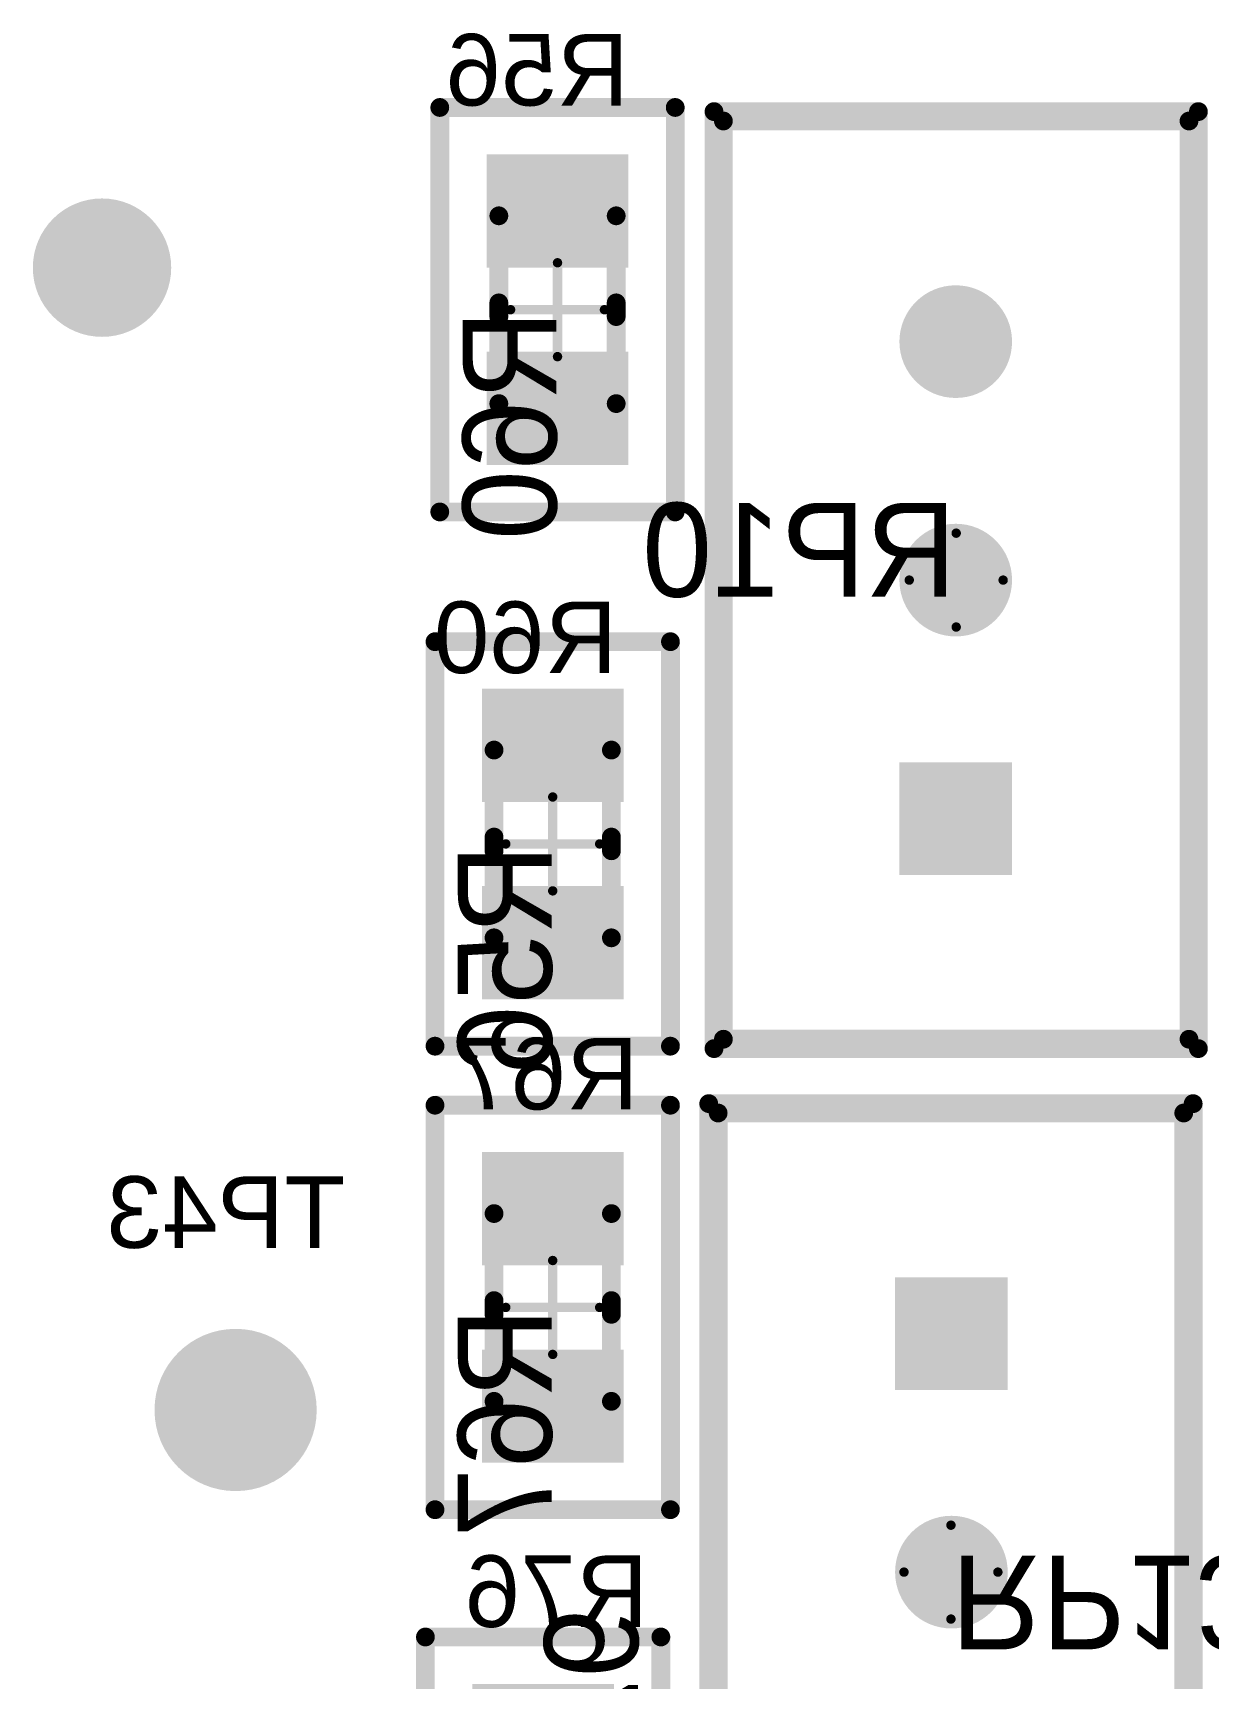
# Model space of a CAD drawing. Header units: millimetres. Extents: x 54 to 247, y 53 to 195.
# Drawn here: x 161.59 to 174.11, y 75.63 to 93.15 of the extents above; entities that cross this region are included whole.
import ezdxf

# ---------------------------------------------------------------- set-up
doc = ezdxf.new("R2010")
doc.units = ezdxf.units.MM
for name, color, linetype in [('BottomOverlay', 54, 'Continuous'), ('BottomPaste', 16, 'Continuous'), ('BottomSolder', 6, 'Continuous'), ('Mechanical10', 56, 'Continuous'), ('Mechanical12', 56, 'Continuous'), ('Mechanical15', 56, 'Continuous'), ('MultiLayer', 9, 'Continuous'), ('PadHoleLayer', 156, 'Continuous'), ('TopSolder', 216, 'Continuous'), ('ViaHoleLayer', 16, 'Continuous')]:
    doc.layers.add(name, color=color, linetype=linetype)
doc.styles.add('Arial', font='arial.ttf', dxfattribs={"height": 0.2})

# ---------------------------------------------------------------- blocks, each defined once
blk = doc.blocks.new('T____P_____B_43')
at = {"layer": 'BottomSolder'}
h = blk.add_hatch(color=6, dxfattribs=at)
edge = h.paths.add_edge_path()
edge.add_arc((0, 0), 0.864, 0, 360)
h = blk.add_hatch(color=6, dxfattribs=at)
edge = h.paths.add_edge_path()
edge.add_arc((0, 0), 0.864, 0, 360)
at = {"layer": 'MultiLayer'}
h = blk.add_hatch(color=9, dxfattribs=at)
edge = h.paths.add_edge_path()
edge.add_arc((0, 0), 0.762, 0, 360)
at = {"layer": 'PadHoleLayer'}
h = blk.add_hatch(color=156, dxfattribs=at)
edge = h.paths.add_edge_path()
edge.add_arc((0, 0), 0.381, 0, 360)
at = {"layer": 'TopSolder'}
h = blk.add_hatch(color=216, dxfattribs=at)
edge = h.paths.add_edge_path()
edge.add_arc((0, 0), 0.864, 0, 360)
h = blk.add_hatch(color=216, dxfattribs=at)
edge = h.paths.add_edge_path()
edge.add_arc((0, 0), 0.864, 0, 360)
at = {"layer": 'ViaHoleLayer'}
h = blk.add_hatch(color=16, dxfattribs=at)
edge = h.paths.add_edge_path()
edge.add_arc((0, 0), 0.356, 0, 360)
blk = doc.blocks.new('B______3296W_MFG_B_46')
at = {"layer": 'BottomSolder'}
blk.add_hatch(color=6, dxfattribs=at).paths.add_polyline_path([(-0.595, 3.14), (0.605, 3.14), (0.605, 1.94), (-0.595, 1.94)])
h = blk.add_hatch(color=6, dxfattribs=at)
edge = h.paths.add_edge_path()
edge.add_arc((0.005, 0), 0.6, 0, 360)
h = blk.add_hatch(color=6, dxfattribs=at)
edge = h.paths.add_edge_path()
edge.add_arc((0.005, -2.54), 0.6, 0, 360)
at = {"layer": 'MultiLayer'}
blk.add_hatch(color=9, dxfattribs=at).paths.add_polyline_path([(-0.595, 3.14), (0.605, 3.14), (0.605, 1.94), (-0.595, 1.94)])
h = blk.add_hatch(color=9, dxfattribs=at)
edge = h.paths.add_edge_path()
edge.add_arc((0.005, 0), 0.6, 0, 360)
h = blk.add_hatch(color=9, dxfattribs=at)
edge = h.paths.add_edge_path()
edge.add_arc((0.005, -2.54), 0.6, 0, 360)
at = {"layer": 'PadHoleLayer'}
h = blk.add_hatch(color=156, dxfattribs=at)
edge = h.paths.add_edge_path()
edge.add_arc((0.005, 2.54), 0.35, 0, 360)
h = blk.add_hatch(color=156, dxfattribs=at)
edge = h.paths.add_edge_path()
edge.add_arc((0.005, 0), 0.35, 0, 360)
h = blk.add_hatch(color=156, dxfattribs=at)
edge = h.paths.add_edge_path()
edge.add_arc((0.005, -2.54), 0.35, 0, 360)
at = {"layer": 'TopSolder'}
blk.add_hatch(color=216, dxfattribs=at).paths.add_polyline_path([(-0.595, 3.14), (0.605, 3.14), (0.605, 1.94), (-0.595, 1.94)])
h = blk.add_hatch(color=216, dxfattribs=at)
edge = h.paths.add_edge_path()
edge.add_arc((0.005, 0), 0.6, 0, 360)
h = blk.add_hatch(color=216, dxfattribs=at)
edge = h.paths.add_edge_path()
edge.add_arc((0.005, -2.54), 0.6, 0, 360)
at = {"layer": 'BottomOverlay', "const_width": 0.2}
for points in [[(-2.48, 4.89), (-2.48, -4.89)], [(2.48, 4.89), (-2.48, 4.89)], [(2.48, 4.89), (2.48, -4.89)], [(2.48, -4.89), (-2.48, -4.89)]]:
    blk.add_lwpolyline(points, dxfattribs=at)
at = {"layer": 'BottomOverlay', "const_width": 0.1}
for points in [[(-2.53, 4.89, 1), (-2.43, 4.89, 1)], [(-2.53, 4.89, 1), (-2.43, 4.89, 1)], [(2.43, 4.89, 1), (2.53, 4.89, 1)], [(2.43, 4.89, 1), (2.53, 4.89, 1)], [(-2.53, -4.89, 1), (-2.43, -4.89, 1)], [(-2.53, -4.89, 1), (-2.43, -4.89, 1)], [(2.43, -4.89, 1), (2.53, -4.89, 1)], [(2.43, -4.89, 1), (2.53, -4.89, 1)]]:
    blk.add_lwpolyline(points, format="xyb", close=True, dxfattribs=at)
at = {"layer": 'Mechanical10', "const_width": 0.2}
for points in [[(-2.58, 4.99), (-2.58, -4.99)], [(2.58, 4.99), (-2.58, 4.99)], [(2.58, 4.99), (2.58, -4.99)], [(2.58, -4.99), (-2.58, -4.99)]]:
    blk.add_lwpolyline(points, dxfattribs=at)
at = {"layer": 'Mechanical10', "const_width": 0.1}
for points in [[(-2.63, 4.99, 1), (-2.53, 4.99, 1)], [(-2.63, 4.99, 1), (-2.53, 4.99, 1)], [(2.53, 4.99, 1), (2.63, 4.99, 1)], [(2.53, 4.99, 1), (2.63, 4.99, 1)], [(-2.63, -4.99, 1), (-2.53, -4.99, 1)], [(-2.63, -4.99, 1), (-2.53, -4.99, 1)], [(2.53, -4.99, 1), (2.63, -4.99, 1)], [(2.53, -4.99, 1), (2.63, -4.99, 1)]]:
    blk.add_lwpolyline(points, format="xyb", close=True, dxfattribs=at)
at = {"layer": 'Mechanical12', "const_width": 0.2}
for points in [[(-2.48, 4.89), (-2.48, -4.89)], [(2.48, 4.89), (-2.48, 4.89)], [(2.48, 4.89), (2.48, -4.89)], [(2.48, -4.89), (-2.48, -4.89)]]:
    blk.add_lwpolyline(points, dxfattribs=at)
at = {"layer": 'Mechanical12', "const_width": 0.1}
for points in [[(-2.53, 4.89, 1), (-2.43, 4.89, 1)], [(-2.53, 4.89, 1), (-2.43, 4.89, 1)], [(2.43, 4.89, 1), (2.53, 4.89, 1)], [(2.43, 4.89, 1), (2.53, 4.89, 1)], [(-2.53, -4.89, 1), (-2.43, -4.89, 1)], [(-2.53, -4.89, 1), (-2.43, -4.89, 1)], [(2.43, -4.89, 1), (2.53, -4.89, 1)], [(2.43, -4.89, 1), (2.53, -4.89, 1)]]:
    blk.add_lwpolyline(points, format="xyb", close=True, dxfattribs=at)
at = {"layer": 'Mechanical15'}
for points, const_width in [([(-2.58, 4.99), (-2.58, -4.99)], 0.2), ([(2.58, 4.99), (-2.58, 4.99)], 0.2), ([(2.58, 4.99), (2.58, -4.99)], 0.2), ([(0, 0.5), (0, -0.5)], 0.1), ([(0.5, 0), (-0.5, 0)], 0.1), ([(2.58, -4.99), (-2.58, -4.99)], 0.2)]:
    blk.add_lwpolyline(points, dxfattribs=dict(at, const_width=const_width))
for points, const_width in [([(-2.63, 4.99, 1), (-2.53, 4.99, 1)], 0.1), ([(-2.63, 4.99, 1), (-2.53, 4.99, 1)], 0.1), ([(2.53, 4.99, 1), (2.63, 4.99, 1)], 0.1), ([(2.53, 4.99, 1), (2.63, 4.99, 1)], 0.1), ([(-0.025, 0.5, 1), (0.025, 0.5, 1)], 0.05), ([(-0.525, 0, 1), (-0.475, 0, 1)], 0.05), ([(0.475, 0, 1), (0.525, 0, 1)], 0.05), ([(-0.025, -0.5, 1), (0.025, -0.5, 1)], 0.05), ([(-2.63, -4.99, 1), (-2.53, -4.99, 1)], 0.1), ([(-2.63, -4.99, 1), (-2.53, -4.99, 1)], 0.1), ([(2.53, -4.99, 1), (2.63, -4.99, 1)], 0.1), ([(2.53, -4.99, 1), (2.63, -4.99, 1)], 0.1)]:
    blk.add_lwpolyline(points, format="xyb", close=True, dxfattribs=dict(at, const_width=const_width))
at = {"layer": 'Mechanical10', "text_generation_flag": 2}
blk.add_text('RP10', height=1, rotation=180, dxfattribs=at).set_placement((0, 0.177))
blk = doc.blocks.new('V______CRCW0805__3_IPC_A_B_54')
at = {"layer": 'BottomPaste'}
for points in [[(-1.654, 0.754), (-0.448, 0.754), (-0.448, -0.754), (-1.654, -0.754)], [(0.448, 0.754), (1.654, 0.754), (1.654, -0.754), (0.448, -0.754)]]:
    blk.add_hatch(color=16, dxfattribs=at).paths.add_polyline_path(points)
at = {"layer": 'BottomSolder'}
for points in [[(-1.654, 0.754), (-0.448, 0.754), (-0.448, -0.754), (-1.654, -0.754)], [(0.448, 0.754), (1.654, 0.754), (1.654, -0.754), (0.448, -0.754)]]:
    blk.add_hatch(color=6, dxfattribs=at).paths.add_polyline_path(points)
at = {"layer": 'BottomOverlay', "const_width": 0.2}
for points in [[(-0.073, 0.625), (0.073, 0.625)], [(-0.073, -0.625), (0.073, -0.625)]]:
    blk.add_lwpolyline(points, dxfattribs=at)
at = {"layer": 'BottomOverlay', "const_width": 0.1}
for points in [[(-0.123, 0.625, 1), (-0.023, 0.625, 1)], [(0.023, 0.625, 1), (0.123, 0.625, 1)], [(-0.123, -0.625, 1), (-0.023, -0.625, 1)], [(0.023, -0.625, 1), (0.123, -0.625, 1)]]:
    blk.add_lwpolyline(points, format="xyb", close=True, dxfattribs=at)
at = {"layer": 'Mechanical10', "const_width": 0.2}
for points in [[(-2.154, 1.254), (-2.154, -1.254)], [(-2.154, 1.254), (2.154, 1.254)], [(2.154, 1.254), (2.154, -1.254)], [(-2.154, -1.254), (2.154, -1.254)]]:
    blk.add_lwpolyline(points, dxfattribs=at)
at = {"layer": 'Mechanical10', "const_width": 0.1}
for points in [[(-2.204, 1.254, 1), (-2.104, 1.254, 1)], [(-2.204, 1.254, 1), (-2.104, 1.254, 1)], [(2.104, 1.254, 1), (2.204, 1.254, 1)], [(2.104, 1.254, 1), (2.204, 1.254, 1)], [(-2.204, -1.254, 1), (-2.104, -1.254, 1)], [(-2.204, -1.254, 1), (-2.104, -1.254, 1)], [(2.104, -1.254, 1), (2.204, -1.254, 1)], [(2.104, -1.254, 1), (2.204, -1.254, 1)]]:
    blk.add_lwpolyline(points, format="xyb", close=True, dxfattribs=at)
at = {"layer": 'Mechanical12', "const_width": 0.2}
for points in [[(-1, 0.625), (-1, -0.625)], [(-1, 0.625), (1, 0.625)], [(1, 0.625), (1, -0.625)], [(-1, -0.625), (1, -0.625)]]:
    blk.add_lwpolyline(points, dxfattribs=at)
at = {"layer": 'Mechanical12', "const_width": 0.1}
for points in [[(-1.05, 0.625, 1), (-0.95, 0.625, 1)], [(-1.05, 0.625, 1), (-0.95, 0.625, 1)], [(0.95, 0.625, 1), (1.05, 0.625, 1)], [(0.95, 0.625, 1), (1.05, 0.625, 1)], [(-1.05, -0.625, 1), (-0.95, -0.625, 1)], [(-1.05, -0.625, 1), (-0.95, -0.625, 1)], [(0.95, -0.625, 1), (1.05, -0.625, 1)], [(0.95, -0.625, 1), (1.05, -0.625, 1)]]:
    blk.add_lwpolyline(points, format="xyb", close=True, dxfattribs=at)
at = {"layer": 'Mechanical15'}
for points, const_width in [([(-2.154, 1.254), (-2.154, -1.254)], 0.2), ([(-2.154, 1.254), (2.154, 1.254)], 0.2), ([(2.154, 1.254), (2.154, -1.254)], 0.2), ([(0, 0.5), (0, -0.5)], 0.1), ([(-0.5, 0), (0.5, 0)], 0.1), ([(-2.154, -1.254), (2.154, -1.254)], 0.2)]:
    blk.add_lwpolyline(points, dxfattribs=dict(at, const_width=const_width))
for points, const_width in [([(-2.204, 1.254, 1), (-2.104, 1.254, 1)], 0.1), ([(-2.204, 1.254, 1), (-2.104, 1.254, 1)], 0.1), ([(2.104, 1.254, 1), (2.204, 1.254, 1)], 0.1), ([(2.104, 1.254, 1), (2.204, 1.254, 1)], 0.1), ([(-0.025, 0.5, 1), (0.025, 0.5, 1)], 0.05), ([(-0.525, 0, 1), (-0.475, 0, 1)], 0.05), ([(0.475, 0, 1), (0.525, 0, 1)], 0.05), ([(-0.025, -0.5, 1), (0.025, -0.5, 1)], 0.05), ([(-2.204, -1.254, 1), (-2.104, -1.254, 1)], 0.1), ([(-2.204, -1.254, 1), (-2.104, -1.254, 1)], 0.1), ([(2.104, -1.254, 1), (2.204, -1.254, 1)], 0.1), ([(2.104, -1.254, 1), (2.204, -1.254, 1)], 0.1)]:
    blk.add_lwpolyline(points, format="xyb", close=True, dxfattribs=dict(at, const_width=const_width))
at = {"layer": 'Mechanical10', "text_generation_flag": 2}
blk.add_text('R76', height=1, rotation=180, dxfattribs=at).set_placement((0, -0.011))
blk = doc.blocks.new('V______CRCW0805__3_IPC_A_B_61')
at = {"layer": 'BottomPaste'}
for points in [[(-1.654, 0.754), (-0.448, 0.754), (-0.448, -0.754), (-1.654, -0.754)], [(0.448, 0.754), (1.654, 0.754), (1.654, -0.754), (0.448, -0.754)]]:
    blk.add_hatch(color=16, dxfattribs=at).paths.add_polyline_path(points)
at = {"layer": 'BottomSolder'}
for points in [[(-1.654, 0.754), (-0.448, 0.754), (-0.448, -0.754), (-1.654, -0.754)], [(0.448, 0.754), (1.654, 0.754), (1.654, -0.754), (0.448, -0.754)]]:
    blk.add_hatch(color=6, dxfattribs=at).paths.add_polyline_path(points)
at = {"layer": 'BottomOverlay', "const_width": 0.2}
for points in [[(0.073, 0.625), (-0.073, 0.625)], [(0.073, -0.625), (-0.073, -0.625)]]:
    blk.add_lwpolyline(points, dxfattribs=at)
at = {"layer": 'BottomOverlay', "const_width": 0.1}
for points in [[(-0.123, 0.625, 1), (-0.023, 0.625, 1)], [(0.023, 0.625, 1), (0.123, 0.625, 1)], [(-0.123, -0.625, 1), (-0.023, -0.625, 1)], [(0.023, -0.625, 1), (0.123, -0.625, 1)]]:
    blk.add_lwpolyline(points, format="xyb", close=True, dxfattribs=at)
at = {"layer": 'Mechanical10', "const_width": 0.2}
for points in [[(-2.154, -1.254), (-2.154, 1.254)], [(2.154, 1.254), (-2.154, 1.254)], [(2.154, -1.254), (2.154, 1.254)], [(2.154, -1.254), (-2.154, -1.254)]]:
    blk.add_lwpolyline(points, dxfattribs=at)
at = {"layer": 'Mechanical10', "const_width": 0.1}
for points in [[(-2.204, 1.254, 1), (-2.104, 1.254, 1)], [(-2.204, 1.254, 1), (-2.104, 1.254, 1)], [(2.104, 1.254, 1), (2.204, 1.254, 1)], [(2.104, 1.254, 1), (2.204, 1.254, 1)], [(-2.204, -1.254, 1), (-2.104, -1.254, 1)], [(-2.204, -1.254, 1), (-2.104, -1.254, 1)], [(2.104, -1.254, 1), (2.204, -1.254, 1)], [(2.104, -1.254, 1), (2.204, -1.254, 1)]]:
    blk.add_lwpolyline(points, format="xyb", close=True, dxfattribs=at)
at = {"layer": 'Mechanical12', "const_width": 0.2}
for points in [[(-1, -0.625), (-1, 0.625)], [(1, 0.625), (-1, 0.625)], [(1, -0.625), (1, 0.625)], [(1, -0.625), (-1, -0.625)]]:
    blk.add_lwpolyline(points, dxfattribs=at)
at = {"layer": 'Mechanical12', "const_width": 0.1}
for points in [[(-1.05, 0.625, 1), (-0.95, 0.625, 1)], [(-1.05, 0.625, 1), (-0.95, 0.625, 1)], [(0.95, 0.625, 1), (1.05, 0.625, 1)], [(0.95, 0.625, 1), (1.05, 0.625, 1)], [(-1.05, -0.625, 1), (-0.95, -0.625, 1)], [(-1.05, -0.625, 1), (-0.95, -0.625, 1)], [(0.95, -0.625, 1), (1.05, -0.625, 1)], [(0.95, -0.625, 1), (1.05, -0.625, 1)]]:
    blk.add_lwpolyline(points, format="xyb", close=True, dxfattribs=at)
at = {"layer": 'Mechanical15'}
for points, const_width in [([(-2.154, -1.254), (-2.154, 1.254)], 0.2), ([(2.154, 1.254), (-2.154, 1.254)], 0.2), ([(2.154, -1.254), (2.154, 1.254)], 0.2), ([(0, -0.5), (0, 0.5)], 0.1), ([(0.5, 0), (-0.5, 0)], 0.1), ([(2.154, -1.254), (-2.154, -1.254)], 0.2)]:
    blk.add_lwpolyline(points, dxfattribs=dict(at, const_width=const_width))
for points, const_width in [([(-2.204, 1.254, 1), (-2.104, 1.254, 1)], 0.1), ([(-2.204, 1.254, 1), (-2.104, 1.254, 1)], 0.1), ([(2.104, 1.254, 1), (2.204, 1.254, 1)], 0.1), ([(2.104, 1.254, 1), (2.204, 1.254, 1)], 0.1), ([(-0.025, 0.5, 1), (0.025, 0.5, 1)], 0.05), ([(-0.525, 0, 1), (-0.475, 0, 1)], 0.05), ([(0.475, 0, 1), (0.525, 0, 1)], 0.05), ([(-0.025, -0.5, 1), (0.025, -0.5, 1)], 0.05), ([(-2.204, -1.254, 1), (-2.104, -1.254, 1)], 0.1), ([(-2.204, -1.254, 1), (-2.104, -1.254, 1)], 0.1), ([(2.104, -1.254, 1), (2.204, -1.254, 1)], 0.1), ([(2.104, -1.254, 1), (2.204, -1.254, 1)], 0.1)]:
    blk.add_lwpolyline(points, format="xyb", close=True, dxfattribs=dict(at, const_width=const_width))
at = {"layer": 'Mechanical10', "text_generation_flag": 2}
blk.add_text('R67', height=1, rotation=-180, dxfattribs=at).set_placement((0, -0.011))
blk = doc.blocks.new('B______3296W_MFG_B_69')
at = {"layer": 'BottomSolder'}
blk.add_hatch(color=6, dxfattribs=at).paths.add_polyline_path([(-0.595, 3.14), (0.605, 3.14), (0.605, 1.94), (-0.595, 1.94)])
h = blk.add_hatch(color=6, dxfattribs=at)
edge = h.paths.add_edge_path()
edge.add_arc((0.005, 0), 0.6, 0, 360)
h = blk.add_hatch(color=6, dxfattribs=at)
edge = h.paths.add_edge_path()
edge.add_arc((0.005, -2.54), 0.6, 0, 360)
at = {"layer": 'MultiLayer'}
blk.add_hatch(color=9, dxfattribs=at).paths.add_polyline_path([(-0.595, 3.14), (0.605, 3.14), (0.605, 1.94), (-0.595, 1.94)])
h = blk.add_hatch(color=9, dxfattribs=at)
edge = h.paths.add_edge_path()
edge.add_arc((0.005, 0), 0.6, 0, 360)
h = blk.add_hatch(color=9, dxfattribs=at)
edge = h.paths.add_edge_path()
edge.add_arc((0.005, -2.54), 0.6, 0, 360)
at = {"layer": 'PadHoleLayer'}
h = blk.add_hatch(color=156, dxfattribs=at)
edge = h.paths.add_edge_path()
edge.add_arc((0.005, 2.54), 0.35, 0, 360)
h = blk.add_hatch(color=156, dxfattribs=at)
edge = h.paths.add_edge_path()
edge.add_arc((0.005, 0), 0.35, 0, 360)
h = blk.add_hatch(color=156, dxfattribs=at)
edge = h.paths.add_edge_path()
edge.add_arc((0.005, -2.54), 0.35, 0, 360)
at = {"layer": 'TopSolder'}
blk.add_hatch(color=216, dxfattribs=at).paths.add_polyline_path([(-0.595, 3.14), (0.605, 3.14), (0.605, 1.94), (-0.595, 1.94)])
h = blk.add_hatch(color=216, dxfattribs=at)
edge = h.paths.add_edge_path()
edge.add_arc((0.005, 0), 0.6, 0, 360)
h = blk.add_hatch(color=216, dxfattribs=at)
edge = h.paths.add_edge_path()
edge.add_arc((0.005, -2.54), 0.6, 0, 360)
at = {"layer": 'BottomOverlay', "const_width": 0.2}
for points in [[(-2.48, -4.89), (-2.48, 4.89)], [(-2.48, 4.89), (2.48, 4.89)], [(2.48, -4.89), (2.48, 4.89)], [(-2.48, -4.89), (2.48, -4.89)]]:
    blk.add_lwpolyline(points, dxfattribs=at)
at = {"layer": 'BottomOverlay', "const_width": 0.1}
for points in [[(-2.53, 4.89, 1), (-2.43, 4.89, 1)], [(-2.53, 4.89, 1), (-2.43, 4.89, 1)], [(2.43, 4.89, 1), (2.53, 4.89, 1)], [(2.43, 4.89, 1), (2.53, 4.89, 1)], [(-2.53, -4.89, 1), (-2.43, -4.89, 1)], [(-2.53, -4.89, 1), (-2.43, -4.89, 1)], [(2.43, -4.89, 1), (2.53, -4.89, 1)], [(2.43, -4.89, 1), (2.53, -4.89, 1)]]:
    blk.add_lwpolyline(points, format="xyb", close=True, dxfattribs=at)
at = {"layer": 'Mechanical10', "const_width": 0.2}
for points in [[(-2.58, -4.99), (-2.58, 4.99)], [(-2.58, 4.99), (2.58, 4.99)], [(2.58, -4.99), (2.58, 4.99)], [(-2.58, -4.99), (2.58, -4.99)]]:
    blk.add_lwpolyline(points, dxfattribs=at)
at = {"layer": 'Mechanical10', "const_width": 0.1}
for points in [[(-2.63, 4.99, 1), (-2.53, 4.99, 1)], [(-2.63, 4.99, 1), (-2.53, 4.99, 1)], [(2.53, 4.99, 1), (2.63, 4.99, 1)], [(2.53, 4.99, 1), (2.63, 4.99, 1)], [(-2.63, -4.99, 1), (-2.53, -4.99, 1)], [(-2.63, -4.99, 1), (-2.53, -4.99, 1)], [(2.53, -4.99, 1), (2.63, -4.99, 1)], [(2.53, -4.99, 1), (2.63, -4.99, 1)]]:
    blk.add_lwpolyline(points, format="xyb", close=True, dxfattribs=at)
at = {"layer": 'Mechanical12', "const_width": 0.2}
for points in [[(-2.48, -4.89), (-2.48, 4.89)], [(-2.48, 4.89), (2.48, 4.89)], [(2.48, -4.89), (2.48, 4.89)], [(-2.48, -4.89), (2.48, -4.89)]]:
    blk.add_lwpolyline(points, dxfattribs=at)
at = {"layer": 'Mechanical12', "const_width": 0.1}
for points in [[(-2.53, 4.89, 1), (-2.43, 4.89, 1)], [(-2.53, 4.89, 1), (-2.43, 4.89, 1)], [(2.43, 4.89, 1), (2.53, 4.89, 1)], [(2.43, 4.89, 1), (2.53, 4.89, 1)], [(-2.53, -4.89, 1), (-2.43, -4.89, 1)], [(-2.53, -4.89, 1), (-2.43, -4.89, 1)], [(2.43, -4.89, 1), (2.53, -4.89, 1)], [(2.43, -4.89, 1), (2.53, -4.89, 1)]]:
    blk.add_lwpolyline(points, format="xyb", close=True, dxfattribs=at)
at = {"layer": 'Mechanical15'}
for points, const_width in [([(-2.58, -4.99), (-2.58, 4.99)], 0.2), ([(-2.58, 4.99), (2.58, 4.99)], 0.2), ([(2.58, -4.99), (2.58, 4.99)], 0.2), ([(0, -0.5), (0, 0.5)], 0.1), ([(-0.5, 0), (0.5, 0)], 0.1), ([(-2.58, -4.99), (2.58, -4.99)], 0.2)]:
    blk.add_lwpolyline(points, dxfattribs=dict(at, const_width=const_width))
for points, const_width in [([(-2.63, 4.99, 1), (-2.53, 4.99, 1)], 0.1), ([(-2.63, 4.99, 1), (-2.53, 4.99, 1)], 0.1), ([(2.53, 4.99, 1), (2.63, 4.99, 1)], 0.1), ([(2.53, 4.99, 1), (2.63, 4.99, 1)], 0.1), ([(-0.025, 0.5, 1), (0.025, 0.5, 1)], 0.05), ([(-0.525, 0, 1), (-0.475, 0, 1)], 0.05), ([(0.475, 0, 1), (0.525, 0, 1)], 0.05), ([(-0.025, -0.5, 1), (0.025, -0.5, 1)], 0.05), ([(-2.63, -4.99, 1), (-2.53, -4.99, 1)], 0.1), ([(-2.63, -4.99, 1), (-2.53, -4.99, 1)], 0.1), ([(2.53, -4.99, 1), (2.63, -4.99, 1)], 0.1), ([(2.53, -4.99, 1), (2.63, -4.99, 1)], 0.1)]:
    blk.add_lwpolyline(points, format="xyb", close=True, dxfattribs=dict(at, const_width=const_width))
at = {"layer": 'Mechanical10', "text_generation_flag": 2}
blk.add_text('RP13', height=1, rotation=180, dxfattribs=at).set_placement((0, 0.177))
blk = doc.blocks.new('V______CRCW0805__3_IPC_A_B_109')
at = {"layer": 'BottomPaste'}
for points in [[(-1.654, 0.754), (-0.448, 0.754), (-0.448, -0.754), (-1.654, -0.754)], [(0.448, 0.754), (1.654, 0.754), (1.654, -0.754), (0.448, -0.754)]]:
    blk.add_hatch(color=16, dxfattribs=at).paths.add_polyline_path(points)
at = {"layer": 'BottomSolder'}
for points in [[(-1.654, 0.754), (-0.448, 0.754), (-0.448, -0.754), (-1.654, -0.754)], [(0.448, 0.754), (1.654, 0.754), (1.654, -0.754), (0.448, -0.754)]]:
    blk.add_hatch(color=6, dxfattribs=at).paths.add_polyline_path(points)
at = {"layer": 'BottomOverlay', "const_width": 0.2}
for points in [[(0.073, 0.625), (-0.073, 0.625)], [(0.073, -0.625), (-0.073, -0.625)]]:
    blk.add_lwpolyline(points, dxfattribs=at)
at = {"layer": 'BottomOverlay', "const_width": 0.1}
for points in [[(-0.123, 0.625, 1), (-0.023, 0.625, 1)], [(0.023, 0.625, 1), (0.123, 0.625, 1)], [(-0.123, -0.625, 1), (-0.023, -0.625, 1)], [(0.023, -0.625, 1), (0.123, -0.625, 1)]]:
    blk.add_lwpolyline(points, format="xyb", close=True, dxfattribs=at)
at = {"layer": 'Mechanical10', "const_width": 0.2}
for points in [[(2.154, 1.254), (-2.154, 1.254)], [(-2.154, -1.254), (-2.154, 1.254)], [(2.154, -1.254), (2.154, 1.254)], [(2.154, -1.254), (-2.154, -1.254)]]:
    blk.add_lwpolyline(points, dxfattribs=at)
at = {"layer": 'Mechanical10', "const_width": 0.1}
for points in [[(-2.204, 1.254, 1), (-2.104, 1.254, 1)], [(-2.204, 1.254, 1), (-2.104, 1.254, 1)], [(2.104, 1.254, 1), (2.204, 1.254, 1)], [(2.104, 1.254, 1), (2.204, 1.254, 1)], [(-2.204, -1.254, 1), (-2.104, -1.254, 1)], [(-2.204, -1.254, 1), (-2.104, -1.254, 1)], [(2.104, -1.254, 1), (2.204, -1.254, 1)], [(2.104, -1.254, 1), (2.204, -1.254, 1)]]:
    blk.add_lwpolyline(points, format="xyb", close=True, dxfattribs=at)
at = {"layer": 'Mechanical12', "const_width": 0.2}
for points in [[(1, 0.625), (-1, 0.625)], [(-1, -0.625), (-1, 0.625)], [(1, -0.625), (1, 0.625)], [(1, -0.625), (-1, -0.625)]]:
    blk.add_lwpolyline(points, dxfattribs=at)
at = {"layer": 'Mechanical12', "const_width": 0.1}
for points in [[(-1.05, 0.625, 1), (-0.95, 0.625, 1)], [(-1.05, 0.625, 1), (-0.95, 0.625, 1)], [(0.95, 0.625, 1), (1.05, 0.625, 1)], [(0.95, 0.625, 1), (1.05, 0.625, 1)], [(-1.05, -0.625, 1), (-0.95, -0.625, 1)], [(-1.05, -0.625, 1), (-0.95, -0.625, 1)], [(0.95, -0.625, 1), (1.05, -0.625, 1)], [(0.95, -0.625, 1), (1.05, -0.625, 1)]]:
    blk.add_lwpolyline(points, format="xyb", close=True, dxfattribs=at)
at = {"layer": 'Mechanical15'}
for points, const_width in [([(2.154, 1.254), (-2.154, 1.254)], 0.2), ([(-2.154, -1.254), (-2.154, 1.254)], 0.2), ([(2.154, -1.254), (2.154, 1.254)], 0.2), ([(0, -0.5), (0, 0.5)], 0.1), ([(0.5, 0), (-0.5, 0)], 0.1), ([(2.154, -1.254), (-2.154, -1.254)], 0.2)]:
    blk.add_lwpolyline(points, dxfattribs=dict(at, const_width=const_width))
for points, const_width in [([(-2.204, 1.254, 1), (-2.104, 1.254, 1)], 0.1), ([(-2.204, 1.254, 1), (-2.104, 1.254, 1)], 0.1), ([(2.104, 1.254, 1), (2.204, 1.254, 1)], 0.1), ([(2.104, 1.254, 1), (2.204, 1.254, 1)], 0.1), ([(-0.025, 0.5, 1), (0.025, 0.5, 1)], 0.05), ([(-0.525, 0, 1), (-0.475, 0, 1)], 0.05), ([(0.475, 0, 1), (0.525, 0, 1)], 0.05), ([(-0.025, -0.5, 1), (0.025, -0.5, 1)], 0.05), ([(-2.204, -1.254, 1), (-2.104, -1.254, 1)], 0.1), ([(-2.204, -1.254, 1), (-2.104, -1.254, 1)], 0.1), ([(2.104, -1.254, 1), (2.204, -1.254, 1)], 0.1), ([(2.104, -1.254, 1), (2.204, -1.254, 1)], 0.1)]:
    blk.add_lwpolyline(points, format="xyb", close=True, dxfattribs=dict(at, const_width=const_width))
at = {"layer": 'Mechanical10', "text_generation_flag": 2}
blk.add_text('R60', height=1, rotation=-180, dxfattribs=at).set_placement((0, -0.011))
blk = doc.blocks.new('V______CRCW0805__3_IPC_A_B_112')
at = {"layer": 'BottomPaste'}
for points in [[(-1.654, 0.754), (-0.448, 0.754), (-0.448, -0.754), (-1.654, -0.754)], [(0.448, 0.754), (1.654, 0.754), (1.654, -0.754), (0.448, -0.754)]]:
    blk.add_hatch(color=16, dxfattribs=at).paths.add_polyline_path(points)
at = {"layer": 'BottomSolder'}
for points in [[(-1.654, 0.754), (-0.448, 0.754), (-0.448, -0.754), (-1.654, -0.754)], [(0.448, 0.754), (1.654, 0.754), (1.654, -0.754), (0.448, -0.754)]]:
    blk.add_hatch(color=6, dxfattribs=at).paths.add_polyline_path(points)
at = {"layer": 'BottomOverlay', "const_width": 0.2}
for points in [[(0.073, 0.625), (-0.073, 0.625)], [(0.073, -0.625), (-0.073, -0.625)]]:
    blk.add_lwpolyline(points, dxfattribs=at)
at = {"layer": 'BottomOverlay', "const_width": 0.1}
for points in [[(-0.123, 0.625, 1), (-0.023, 0.625, 1)], [(0.023, 0.625, 1), (0.123, 0.625, 1)], [(-0.123, -0.625, 1), (-0.023, -0.625, 1)], [(0.023, -0.625, 1), (0.123, -0.625, 1)]]:
    blk.add_lwpolyline(points, format="xyb", close=True, dxfattribs=at)
at = {"layer": 'Mechanical10', "const_width": 0.2}
for points in [[(2.154, 1.254), (-2.154, 1.254)], [(-2.154, -1.254), (-2.154, 1.254)], [(2.154, -1.254), (2.154, 1.254)], [(2.154, -1.254), (-2.154, -1.254)]]:
    blk.add_lwpolyline(points, dxfattribs=at)
at = {"layer": 'Mechanical10', "const_width": 0.1}
for points in [[(-2.204, 1.254, 1), (-2.104, 1.254, 1)], [(-2.204, 1.254, 1), (-2.104, 1.254, 1)], [(2.104, 1.254, 1), (2.204, 1.254, 1)], [(2.104, 1.254, 1), (2.204, 1.254, 1)], [(-2.204, -1.254, 1), (-2.104, -1.254, 1)], [(-2.204, -1.254, 1), (-2.104, -1.254, 1)], [(2.104, -1.254, 1), (2.204, -1.254, 1)], [(2.104, -1.254, 1), (2.204, -1.254, 1)]]:
    blk.add_lwpolyline(points, format="xyb", close=True, dxfattribs=at)
at = {"layer": 'Mechanical12', "const_width": 0.2}
for points in [[(1, 0.625), (-1, 0.625)], [(-1, -0.625), (-1, 0.625)], [(1, -0.625), (1, 0.625)], [(1, -0.625), (-1, -0.625)]]:
    blk.add_lwpolyline(points, dxfattribs=at)
at = {"layer": 'Mechanical12', "const_width": 0.1}
for points in [[(-1.05, 0.625, 1), (-0.95, 0.625, 1)], [(-1.05, 0.625, 1), (-0.95, 0.625, 1)], [(0.95, 0.625, 1), (1.05, 0.625, 1)], [(0.95, 0.625, 1), (1.05, 0.625, 1)], [(-1.05, -0.625, 1), (-0.95, -0.625, 1)], [(-1.05, -0.625, 1), (-0.95, -0.625, 1)], [(0.95, -0.625, 1), (1.05, -0.625, 1)], [(0.95, -0.625, 1), (1.05, -0.625, 1)]]:
    blk.add_lwpolyline(points, format="xyb", close=True, dxfattribs=at)
at = {"layer": 'Mechanical15'}
for points, const_width in [([(2.154, 1.254), (-2.154, 1.254)], 0.2), ([(-2.154, -1.254), (-2.154, 1.254)], 0.2), ([(2.154, -1.254), (2.154, 1.254)], 0.2), ([(0, -0.5), (0, 0.5)], 0.1), ([(0.5, 0), (-0.5, 0)], 0.1), ([(2.154, -1.254), (-2.154, -1.254)], 0.2)]:
    blk.add_lwpolyline(points, dxfattribs=dict(at, const_width=const_width))
for points, const_width in [([(-2.204, 1.254, 1), (-2.104, 1.254, 1)], 0.1), ([(-2.204, 1.254, 1), (-2.104, 1.254, 1)], 0.1), ([(2.104, 1.254, 1), (2.204, 1.254, 1)], 0.1), ([(2.104, 1.254, 1), (2.204, 1.254, 1)], 0.1), ([(-0.025, 0.5, 1), (0.025, 0.5, 1)], 0.05), ([(-0.525, 0, 1), (-0.475, 0, 1)], 0.05), ([(0.475, 0, 1), (0.525, 0, 1)], 0.05), ([(-0.025, -0.5, 1), (0.025, -0.5, 1)], 0.05), ([(-2.204, -1.254, 1), (-2.104, -1.254, 1)], 0.1), ([(-2.204, -1.254, 1), (-2.104, -1.254, 1)], 0.1), ([(2.104, -1.254, 1), (2.204, -1.254, 1)], 0.1), ([(2.104, -1.254, 1), (2.204, -1.254, 1)], 0.1)]:
    blk.add_lwpolyline(points, format="xyb", close=True, dxfattribs=dict(at, const_width=const_width))
at = {"layer": 'Mechanical10', "text_generation_flag": 2}
blk.add_text('R56', height=1, rotation=-180, dxfattribs=at).set_placement((0, -0.011))

msp = doc.modelspace()

# ---------------------------------------------------------------- hatches: boundary and pattern name
at = {"layer": 'BottomSolder'}
h = msp.add_hatch(color=6, dxfattribs=at)
edge = h.paths.add_edge_path()
edge.add_arc((162.331, 90.653), 0.737, 0, 360)
at = {"layer": 'TopSolder'}
h = msp.add_hatch(color=216, dxfattribs=at)
edge = h.paths.add_edge_path()
edge.add_arc((162.331, 90.653), 0.737, 0, 360)
at = {"layer": 'ViaHoleLayer'}
h = msp.add_hatch(color=16, dxfattribs=at)
edge = h.paths.add_edge_path()
edge.add_arc((162.331, 90.653), 0.356, 0, 360)

# ---------------------------------------------------------------- block references
for name, p, rotation in [('V______CRCW0805__3_IPC_A_B_109', (167.183, 90.205), 270), ('B______3296W_MFG_B_46', (171.43, 87.325), 180), ('V______CRCW0805__3_IPC_A_B_112', (167.132, 84.515), 270), ('V______CRCW0805__3_IPC_A_B_61', (167.132, 79.578), 270), ('T____P_____B_43', (163.754, 78.486), 90), ('V______CRCW0805__3_IPC_A_B_54', (167.03, 73.914), 90)]:
    msp.add_blockref(name, p, dxfattribs=dict(rotation=rotation))
msp.add_blockref('B______3296W_MFG_B_69', (171.374, 76.759))

# ---------------------------------------------------------------- texts
at = {"layer": 'BottomOverlay', "style": 'Arial', "text_generation_flag": 2}
for s, p in [('R56', (167.944, 92.38)), ('R60', (167.817, 86.335)), ('R67', (168.046, 81.687)), ('TP43', (164.922, 80.213)), ('R76', (168.148, 76.175))]:
    msp.add_text(s, height=0.762, dxfattribs=at).set_placement(p)

doc.saveas('drawing.dxf')
